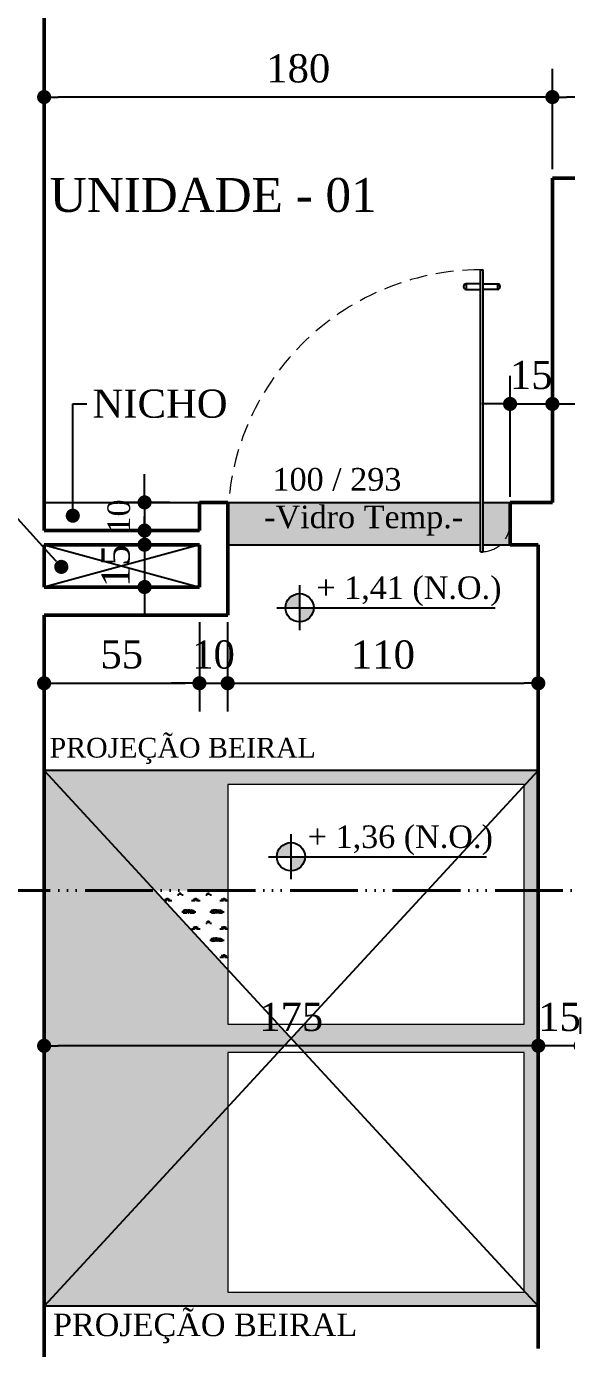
# Model space of a CAD drawing. Header units: millimetres. Extents: x 81693 to 98868, y 6565 to 11437.
# Drawn here: x 82942.5 to 83133.8, y 8480.7 to 8949.4 of the extents above; entities that cross this region are included whole.
import ezdxf
from ezdxf import colors
from ezdxf.entities.mleader import LeaderData, LeaderLine
from ezdxf.math import Vec2, Vec3

# ---------------------------------------------------------------- set-up
doc = ezdxf.new("R2010")
doc.units = ezdxf.units.MM
doc.linetypes.add('ACAD_ISO06W100', pattern=[36, 24, -3, 0, -3, 0, -3, 0, -3])
doc.linetypes.add('HIDDEN', pattern=[9.525, 6.35, -3.175])
for name, color, linetype, lineweight in [('Corte Planta', 4, 'ACAD_ISO06W100', 40), ('Cotas', 12, 'Continuous', 5), ('Parede Baixa', 5, 'Continuous', 50), ('Pisos Externos', 15, 'Continuous', 9), ('Portas - Janelas', 2, 'Continuous', 20), ('Projeção Portas', 55, 'HIDDEN', 5)]:
    doc.layers.add(name, color=color, linetype=linetype, lineweight=lineweight)
for name, color, linetype in [('Fachada', 3, 'Continuous'), ('Grama', 84, 'Continuous'), ('Hachuria - Moveis', 1, 'Continuous'), ('Piso', 55, 'Continuous'), ('PN010', 1, 'Continuous'), ('PN060', 6, 'Continuous'), ('Portas-Cotas', 2, 'Continuous'), ('Texto', 2, 'Continuous')]:
    doc.layers.add(name, color=color, linetype=linetype)
doc.styles.add('Valéria', font='romantic.ttf', dxfattribs={"height": 10})
doc.dimstyles.new('Cota - 50', dxfattribs={"dimtxt": 10, "dimasz": 5, "dimexe": 10, "dimexo": 20, "dimgap": 5, "dimtad": 1, "dimtxsty": 'Valéria', "dimblk": 'DOT', "dimcen": 0, "dimclrd": 12, "dimclre": 12, "dimclrt": 2, "dimazin": 2, "dimtfac": 1, "dimtix": 1, "dimtmove": 0, "dimatfit": 3, "dimldrblk": 'DOT', "dimfxl": 1, "dimarcsym": 0})
pattern_1 = [(0, (-4302, 6045.2), (10, 10), [1.5, -0.3, 0.4, -0.3, 1.5, -6]), (0, (-4302.5, 6045.5), (10, 10), [1, -0.75, 1.5, -0.75, 1, -5]), (0, (-4299, 6049.5), (10, 10), [1.25, -0.5, 1.25, -7]), (0, (-4304, 6051.5), (10, 10), [0.5, -1, 0.5, -8]), (90, (-4303, 6051.5), (-10, 10), [0.9, -9.1]), (90, (-4300, 6045.5), (-10, 10), [1, -9]), (90, (-4297.5, 6049.5), (-10, 10), [1, -9]), (45, (-4298.7, 6045.4), (0, 10), [1, -13.1421356]), (135, (-4301.3, 6045.4), (-10, 1e-15), [1, -13.1421356]), (63.434949, (-4299, 6045.45), (5e-10, 10), [1, -21.3606798]), (75.9637565, (-4299.5, 6045.5), (4e-10, 10), [1, -40.2310563]), (75.9637565, (-4297, 6049.5), (4e-10, 10), [0.8, -40.4310563]), (75.9637565, (-4302.8, 6051.5), (4e-10, 10), [0.7, -40.5310563]), (104.0362435, (-4300.5, 6045.5), (-4e-10, 10), [1, -40.2310563]), (104.0362435, (-4298, 6049.5), (-4e-10, 10), [0.8, -40.4310563]), (104.0362435, (-4303.2, 6051.5), (-4e-10, 10), [0.7, -40.5310563]), (116.565051, (-4301, 6045.45), (-4e-09, 10), [1, -21.360668])]

# ---------------------------------------------------------------- blocks, each defined once
blk = doc.blocks.new('_Dot')
at = {"color": 0, "linetype": 'ByBlock', "lineweight": -2}
blk.add_line((-0.5, 0), (-1, 0), dxfattribs=at)
at = {"color": 0, "linetype": 'ByBlock', "const_width": 0.5}
blk.add_lwpolyline([(-0.25, 0, 1), (0.25, 0, 1)], format="xyb", close=True, dxfattribs=at)
blk = doc.blocks.new('*D587')
at = {"layer": 'Cotas', "color": 12, "lineweight": -2, "transparency": 16777216}
for p, q in [((83128.79, 8898.82), (83128.79, 8934.41)), ((83168.79, 8898.82), (83168.79, 8934.41)), ((83163.79, 8924.41), (83133.79, 8924.41))]:
    blk.add_line(p, q, dxfattribs=at)
at = {"layer": 'Defpoints', "color": 0, "transparency": 16777216}
for p in [(83128.79, 8924.41), (83128.79, 8878.82), (83168.79, 8878.82)]:
    blk.add_point(p, dxfattribs=at)
at = {"layer": 'Cotas', "color": 12, "lineweight": -2, "transparency": 16777216, "xscale": 5, "yscale": 5, "zscale": 5, "rotation": 180}
blk.add_blockref('_Dot', (83128.79, 8924.41), dxfattribs=at)
at = {"layer": 'Cotas', "color": 12, "lineweight": -2, "transparency": 16777216, "xscale": 5, "yscale": 5, "zscale": 5}
blk.add_blockref('_Dot', (83168.79, 8924.41), dxfattribs=at)
at = {"layer": 'Cotas', "color": 2, "transparency": 16777216, "insert": (83148.79, 8934.52), "char_height": 10, "attachment_point": 5, "style": 'Valéria'}
blk.add_mtext('40', dxfattribs=at)
blk = doc.blocks.new('*D588')
at = {"layer": 'Cotas', "color": 12, "lineweight": -2, "transparency": 16777216}
for p, q in [((82948.79, 8898.82), (82948.79, 8934.41)), ((83128.79, 8898.82), (83128.79, 8934.41)), ((83123.79, 8924.41), (82953.79, 8924.41))]:
    blk.add_line(p, q, dxfattribs=at)
at = {"layer": 'Defpoints', "color": 0, "transparency": 16777216}
for p in [(82948.79, 8924.41), (82948.79, 8878.82), (83128.79, 8878.82)]:
    blk.add_point(p, dxfattribs=at)
at = {"layer": 'Cotas', "color": 12, "lineweight": -2, "transparency": 16777216, "xscale": 5, "yscale": 5, "zscale": 5, "rotation": 180}
blk.add_blockref('_Dot', (82948.79, 8924.41), dxfattribs=at)
at = {"layer": 'Cotas', "color": 12, "lineweight": -2, "transparency": 16777216, "xscale": 5, "yscale": 5, "zscale": 5}
blk.add_blockref('_Dot', (83128.79, 8924.41), dxfattribs=at)
at = {"layer": 'Cotas', "color": 2, "transparency": 16777216, "insert": (83038.79, 8934.52), "char_height": 10, "attachment_point": 5, "style": 'Valéria'}
blk.add_mtext('180', dxfattribs=at)
blk = doc.blocks.new('*D593')
at = {"layer": 'Cotas', "color": 12, "lineweight": -2, "transparency": 16777216}
for p, q in [((83169.8, 8885.7), (83200.12, 8885.7)), ((83190.12, 8880.7), (83190.12, 8785.7)), ((83141.29, 8780.7), (83200.12, 8780.7))]:
    blk.add_line(p, q, dxfattribs=at)
at = {"layer": 'Defpoints', "color": 0, "transparency": 16777216}
for p in [(83149.8, 8885.7), (83121.29, 8780.7), (83190.12, 8780.7)]:
    blk.add_point(p, dxfattribs=at)
at = {"layer": 'Cotas', "color": 12, "lineweight": -2, "transparency": 16777216, "xscale": 5, "yscale": 5, "zscale": 5}
for p, rotation in [((83190.12, 8885.7), 90), ((83190.12, 8780.7), 270)]:
    blk.add_blockref('_Dot', p, dxfattribs=dict(at, rotation=rotation))
at = {"layer": 'Cotas', "color": 2, "transparency": 16777216, "insert": (83179.93, 8833.2), "char_height": 10, "attachment_point": 5, "rotation": 90, "style": 'Valéria'}
blk.add_mtext('105', dxfattribs=at)
blk = doc.blocks.new('*D595')
at = {"layer": 'Cotas', "color": 12, "lineweight": -2, "transparency": 16777216}
for p, q in [((83190.12, 8785.7), (83190.12, 8790.7)), ((83141.29, 8780.7), (83200.12, 8780.7)), ((83190.12, 8780.7), (83190.12, 8765.7)), ((83141.29, 8765.7), (83200.12, 8765.7)), ((83190.12, 8760.7), (83190.12, 8755.7))]:
    blk.add_line(p, q, dxfattribs=at)
at = {"layer": 'Defpoints', "color": 0, "transparency": 16777216}
for p in [(83121.29, 8780.7), (83121.29, 8765.7), (83190.12, 8765.7)]:
    blk.add_point(p, dxfattribs=at)
at = {"layer": 'Cotas', "color": 12, "lineweight": -2, "transparency": 16777216, "xscale": 5, "yscale": 5, "zscale": 5}
for p, rotation in [((83190.12, 8780.7), 270), ((83190.12, 8765.7), 90)]:
    blk.add_blockref('_Dot', p, dxfattribs=dict(at, rotation=rotation))
at = {"layer": 'Cotas', "color": 2, "transparency": 16777216, "insert": (83179.93, 8773.2), "char_height": 10, "attachment_point": 5, "rotation": 90, "style": 'Valéria'}
blk.add_mtext('15', dxfattribs=at)
blk = doc.blocks.new('*D601')
at = {"layer": 'Cotas', "color": 12, "lineweight": -2, "transparency": 16777216}
for p, q in [((83141.29, 8765.7), (83200.12, 8765.7)), ((83190.12, 8760.7), (83190.12, 8690.7)), ((83141.29, 8685.7), (83200.12, 8685.7))]:
    blk.add_line(p, q, dxfattribs=at)
at = {"layer": 'Defpoints', "color": 0, "transparency": 16777216}
for p in [(83121.29, 8765.7), (83121.29, 8685.7), (83190.12, 8685.7)]:
    blk.add_point(p, dxfattribs=at)
at = {"layer": 'Cotas', "color": 12, "lineweight": -2, "transparency": 16777216, "xscale": 5, "yscale": 5, "zscale": 5}
for p, rotation in [((83190.12, 8765.7), 90), ((83190.12, 8685.7), 270)]:
    blk.add_blockref('_Dot', p, dxfattribs=dict(at, rotation=rotation))
at = {"layer": 'Cotas', "color": 2, "transparency": 16777216, "insert": (83180.01, 8725.7), "char_height": 10, "attachment_point": 5, "rotation": 90, "style": 'Valéria'}
blk.add_mtext('80', dxfattribs=at)
blk = doc.blocks.new('*D602')
at = {"layer": 'Cotas', "color": 12, "lineweight": -2, "transparency": 16777216}
for p, q in [((82948.79, 8575.7), (82948.79, 8598.04)), ((83123.79, 8575.7), (83123.79, 8598.04)), ((83118.79, 8588.04), (82953.79, 8588.04))]:
    blk.add_line(p, q, dxfattribs=at)
at = {"layer": 'Defpoints', "color": 0, "transparency": 16777216}
for p in [(82948.79, 8588.04), (82948.79, 8555.7), (83123.79, 8555.7)]:
    blk.add_point(p, dxfattribs=at)
at = {"layer": 'Cotas', "color": 12, "lineweight": -2, "transparency": 16777216, "xscale": 5, "yscale": 5, "zscale": 5, "rotation": 180}
blk.add_blockref('_Dot', (82948.79, 8588.04), dxfattribs=at)
at = {"layer": 'Cotas', "color": 12, "lineweight": -2, "transparency": 16777216, "xscale": 5, "yscale": 5, "zscale": 5}
blk.add_blockref('_Dot', (83123.79, 8588.04), dxfattribs=at)
at = {"layer": 'Cotas', "color": 2, "transparency": 16777216, "insert": (83036.29, 8598.23), "char_height": 10, "attachment_point": 5, "style": 'Valéria'}
blk.add_mtext('175', dxfattribs=at)
blk = doc.blocks.new('*D608')
at = {"layer": 'Cotas', "color": 12, "lineweight": -2, "transparency": 16777216}
for p, q in [((83123.79, 8575.7), (83123.79, 8598.04)), ((83138.79, 8575.7), (83138.79, 8598.04)), ((83118.79, 8588.04), (83113.79, 8588.04)), ((83138.79, 8588.04), (83123.79, 8588.04)), ((83143.79, 8588.04), (83148.79, 8588.04))]:
    blk.add_line(p, q, dxfattribs=at)
at = {"layer": 'Defpoints', "color": 0, "transparency": 16777216}
for p in [(83123.79, 8588.04), (83123.79, 8555.7), (83138.79, 8555.7)]:
    blk.add_point(p, dxfattribs=at)
at = {"layer": 'Cotas', "color": 12, "lineweight": -2, "transparency": 16777216, "xscale": 5, "yscale": 5, "zscale": 5}
blk.add_blockref('_Dot', (83123.79, 8588.04), dxfattribs=at)
at = {"layer": 'Cotas', "color": 12, "lineweight": -2, "transparency": 16777216, "xscale": 5, "yscale": 5, "zscale": 5, "rotation": 180}
blk.add_blockref('_Dot', (83138.79, 8588.04), dxfattribs=at)
at = {"layer": 'Cotas', "color": 2, "transparency": 16777216, "insert": (83131.29, 8598.23), "char_height": 10, "attachment_point": 5, "style": 'Valéria'}
blk.add_mtext('15', dxfattribs=at)
blk = doc.blocks.new('*D396')
at = {"layer": 'Cotas', "color": 12, "lineweight": -2, "transparency": 16777216}
for p, q in [((82984.37, 8785.7), (82984.37, 8790.7)), ((82993.27, 8780.7), (82974.37, 8780.7)), ((82984.37, 8780.7), (82984.37, 8770.7)), ((82993.27, 8770.7), (82974.37, 8770.7)), ((82984.37, 8765.7), (82984.37, 8760.7))]:
    blk.add_line(p, q, dxfattribs=at)
at = {"layer": 'Defpoints', "color": 0, "transparency": 16777216}
for p in [(83013.27, 8780.7), (82984.37, 8770.7), (83013.27, 8770.7)]:
    blk.add_point(p, dxfattribs=at)
at = {"layer": 'Cotas', "color": 12, "lineweight": -2, "transparency": 16777216, "xscale": 5, "yscale": 5, "zscale": 5}
for p, rotation in [((82984.37, 8780.7), 270), ((82984.37, 8770.7), 90)]:
    blk.add_blockref('_Dot', p, dxfattribs=dict(at, rotation=rotation))
at = {"layer": 'Cotas', "color": 2, "transparency": 16777216, "insert": (82975.28, 8775.7), "char_height": 10, "attachment_point": 5, "rotation": 90, "style": 'Valéria'}
blk.add_mtext('{\\H0.8x;10}', dxfattribs=at)
blk = doc.blocks.new('*D397')
at = {"layer": 'Cotas', "color": 12, "lineweight": -2, "transparency": 16777216}
for p, q in [((82928.79, 8765.7), (82883.8, 8765.7)), ((82893.8, 8760.7), (82893.8, 8745.7)), ((82928.79, 8740.7), (82883.8, 8740.7))]:
    blk.add_line(p, q, dxfattribs=at)
at = {"layer": 'Defpoints', "color": 0, "transparency": 16777216}
for p in [(82948.79, 8765.7), (82893.8, 8740.7), (82948.79, 8740.7)]:
    blk.add_point(p, dxfattribs=at)
at = {"layer": 'Cotas', "color": 12, "lineweight": -2, "transparency": 16777216, "xscale": 5, "yscale": 5, "zscale": 5}
for p, rotation in [((82893.8, 8765.7), 90), ((82893.8, 8740.7), 270)]:
    blk.add_blockref('_Dot', p, dxfattribs=dict(at, rotation=rotation))
at = {"layer": 'Cotas', "color": 2, "transparency": 16777216, "insert": (82883.61, 8753.2), "char_height": 10, "attachment_point": 5, "rotation": 90, "style": 'Valéria'}
blk.add_mtext('25', dxfattribs=at)
blk = doc.blocks.new('*D398')
at = {"layer": 'Defpoints', "color": 0, "transparency": 16777216}
for p in [(82893.8, 8780.7), (82948.79, 8780.7), (82948.79, 8765.7)]:
    blk.add_point(p, dxfattribs=at)
at = {"layer": 'Piso', "color": 12, "lineweight": -2, "transparency": 16777216}
for p, q in [((82893.8, 8785.7), (82893.8, 8790.7)), ((82928.79, 8780.7), (82883.8, 8780.7)), ((82893.8, 8765.7), (82893.8, 8780.7)), ((82928.79, 8765.7), (82883.8, 8765.7)), ((82893.8, 8760.7), (82893.8, 8755.7))]:
    blk.add_line(p, q, dxfattribs=at)
at = {"layer": 'Piso', "color": 12, "lineweight": -2, "transparency": 16777216, "xscale": 5, "yscale": 5, "zscale": 5}
for p, rotation in [((82893.8, 8780.7), 270), ((82893.8, 8765.7), 90)]:
    blk.add_blockref('_Dot', p, dxfattribs=dict(at, rotation=rotation))
at = {"layer": 'Piso', "color": 2, "transparency": 16777216, "insert": (82883.61, 8773.2), "char_height": 10, "attachment_point": 5, "rotation": 90, "style": 'Valéria'}
blk.add_mtext('15', dxfattribs=at)
blk = doc.blocks.new('*D399')
at = {"layer": 'Defpoints', "color": 0, "transparency": 16777216}
for p in [(83013.27, 8765.7), (82984.37, 8750.7), (83013.27, 8750.7)]:
    blk.add_point(p, dxfattribs=at)
at = {"layer": 'Piso', "color": 12, "lineweight": -2, "transparency": 16777216}
for p, q in [((82984.37, 8770.7), (82984.37, 8775.7)), ((82993.27, 8765.7), (82974.37, 8765.7)), ((82984.37, 8765.7), (82984.37, 8750.7)), ((82993.27, 8750.7), (82974.37, 8750.7)), ((82984.37, 8745.7), (82984.37, 8740.7))]:
    blk.add_line(p, q, dxfattribs=at)
at = {"layer": 'Piso', "color": 12, "lineweight": -2, "transparency": 16777216, "xscale": 5, "yscale": 5, "zscale": 5}
for p, rotation in [((82984.37, 8765.7), 270), ((82984.37, 8750.7), 90)]:
    blk.add_blockref('_Dot', p, dxfattribs=dict(at, rotation=rotation))
at = {"layer": 'Piso', "color": 2, "transparency": 16777216, "insert": (82974.17, 8758.2), "char_height": 10, "attachment_point": 5, "rotation": 90, "style": 'Valéria'}
blk.add_mtext('15', dxfattribs=at)
blk = doc.blocks.new('*D400')
at = {"layer": 'Defpoints', "color": 0, "transparency": 16777216}
for p in [(82893.8, 8740.7), (82948.79, 8740.7), (82948.79, 8685.7)]:
    blk.add_point(p, dxfattribs=at)
at = {"layer": 'Piso', "color": 12, "lineweight": -2, "transparency": 16777216}
for p, q in [((82928.79, 8740.7), (82883.8, 8740.7)), ((82893.8, 8690.7), (82893.8, 8735.7)), ((82928.79, 8685.7), (82883.8, 8685.7))]:
    blk.add_line(p, q, dxfattribs=at)
at = {"layer": 'Piso', "color": 12, "lineweight": -2, "transparency": 16777216, "xscale": 5, "yscale": 5, "zscale": 5}
for p, rotation in [((82893.8, 8740.7), 90), ((82893.8, 8685.7), 270)]:
    blk.add_blockref('_Dot', p, dxfattribs=dict(at, rotation=rotation))
at = {"layer": 'Piso', "color": 2, "transparency": 16777216, "insert": (82883.61, 8713.2), "char_height": 10, "attachment_point": 5, "rotation": 90, "style": 'Valéria'}
blk.add_mtext('55', dxfattribs=at)
blk = doc.blocks.new('*D401')
at = {"layer": 'Defpoints', "color": 0, "transparency": 16777216}
for p in [(83128.79, 9415.7), (83190.12, 9415.7), (83149.8, 8895.7)]:
    blk.add_point(p, dxfattribs=at)
at = {"layer": 'Piso', "color": 12, "lineweight": -2, "transparency": 16777216}
for p, q in [((83148.79, 9415.7), (83200.12, 9415.7)), ((83190.12, 8900.7), (83190.12, 9410.7)), ((83169.8, 8895.7), (83200.12, 8895.7))]:
    blk.add_line(p, q, dxfattribs=at)
at = {"layer": 'Piso', "color": 12, "lineweight": -2, "transparency": 16777216, "xscale": 5, "yscale": 5, "zscale": 5}
for p, rotation in [((83190.12, 9415.7), 90), ((83190.12, 8895.7), 270)]:
    blk.add_blockref('_Dot', p, dxfattribs=dict(at, rotation=rotation))
at = {"layer": 'Piso', "color": 2, "transparency": 16777216, "insert": (83179.93, 9155.7), "char_height": 10, "attachment_point": 5, "rotation": 90, "style": 'Valéria'}
blk.add_mtext('520', dxfattribs=at)
blk = doc.blocks.new('*D402')
at = {"layer": 'Defpoints', "color": 0, "transparency": 16777216}
for p in [(83128.79, 8815.61), (83128.79, 8777.7), (83113.79, 8762.7)]:
    blk.add_point(p, dxfattribs=at)
at = {"layer": 'Piso', "color": 12, "lineweight": -2, "transparency": 16777216}
for p, q in [((83113.79, 8782.7), (83113.79, 8825.61)), ((83128.79, 8797.7), (83128.79, 8825.61)), ((83108.79, 8815.61), (83103.79, 8815.61)), ((83113.79, 8815.61), (83128.79, 8815.61)), ((83133.79, 8815.61), (83138.79, 8815.61))]:
    blk.add_line(p, q, dxfattribs=at)
at = {"layer": 'Piso', "color": 12, "lineweight": -2, "transparency": 16777216, "xscale": 5, "yscale": 5, "zscale": 5}
blk.add_blockref('_Dot', (83113.79, 8815.61), dxfattribs=at)
at = {"layer": 'Piso', "color": 12, "lineweight": -2, "transparency": 16777216, "xscale": 5, "yscale": 5, "zscale": 5, "rotation": 180}
blk.add_blockref('_Dot', (83128.79, 8815.61), dxfattribs=at)
at = {"layer": 'Piso', "color": 2, "transparency": 16777216, "insert": (83121.29, 8825.81), "char_height": 10, "attachment_point": 5, "style": 'Valéria'}
blk.add_mtext('15', dxfattribs=at)
blk = doc.blocks.new('*D392')
at = {"layer": 'Cotas', "color": 12, "lineweight": -2, "transparency": 16777216}
for p, q in [((83003.79, 8738.2), (83003.79, 8706.58)), ((83013.79, 8738.2), (83013.79, 8706.58)), ((82998.79, 8716.58), (82993.79, 8716.58)), ((83003.79, 8716.58), (83013.79, 8716.58)), ((83018.79, 8716.58), (83023.79, 8716.58))]:
    blk.add_line(p, q, dxfattribs=at)
at = {"layer": 'Defpoints', "color": 0, "transparency": 16777216}
for p in [(83003.79, 8758.2), (83013.79, 8758.2), (83013.79, 8716.58)]:
    blk.add_point(p, dxfattribs=at)
at = {"layer": 'Cotas', "color": 12, "lineweight": -2, "transparency": 16777216, "xscale": 5, "yscale": 5, "zscale": 5}
blk.add_blockref('_Dot', (83003.79, 8716.58), dxfattribs=at)
at = {"layer": 'Cotas', "color": 12, "lineweight": -2, "transparency": 16777216, "xscale": 5, "yscale": 5, "zscale": 5, "rotation": 180}
blk.add_blockref('_Dot', (83013.79, 8716.58), dxfattribs=at)
at = {"layer": 'Cotas', "color": 2, "transparency": 16777216, "insert": (83008.79, 8726.69), "char_height": 10, "attachment_point": 5, "style": 'Valéria'}
blk.add_mtext('10', dxfattribs=at)
blk = doc.blocks.new('*D393')
at = {"layer": 'Cotas', "color": 12, "lineweight": -2, "transparency": 16777216}
for p, q in [((83123.79, 8745.7), (83123.79, 8706.58)), ((83013.79, 8738.2), (83013.79, 8706.58)), ((83018.79, 8716.58), (83118.79, 8716.58))]:
    blk.add_line(p, q, dxfattribs=at)
at = {"layer": 'Defpoints', "color": 0, "transparency": 16777216}
for p in [(83123.79, 8765.7), (83013.79, 8758.2), (83123.79, 8716.58)]:
    blk.add_point(p, dxfattribs=at)
at = {"layer": 'Cotas', "color": 12, "lineweight": -2, "transparency": 16777216, "xscale": 5, "yscale": 5, "zscale": 5, "rotation": 180}
blk.add_blockref('_Dot', (83013.79, 8716.58), dxfattribs=at)
at = {"layer": 'Cotas', "color": 12, "lineweight": -2, "transparency": 16777216, "xscale": 5, "yscale": 5, "zscale": 5}
blk.add_blockref('_Dot', (83123.79, 8716.58), dxfattribs=at)
at = {"layer": 'Cotas', "color": 2, "transparency": 16777216, "insert": (83068.79, 8726.69), "char_height": 10, "attachment_point": 5, "style": 'Valéria'}
blk.add_mtext('110', dxfattribs=at)
blk = doc.blocks.new('*D394')
at = {"layer": 'Cotas', "color": 12, "lineweight": -2, "transparency": 16777216}
for p, q in [((83003.79, 8738.2), (83003.79, 8706.58)), ((82948.79, 8730.7), (82948.79, 8706.58)), ((82953.79, 8716.58), (82998.79, 8716.58))]:
    blk.add_line(p, q, dxfattribs=at)
at = {"layer": 'Defpoints', "color": 0, "transparency": 16777216}
for p in [(83003.79, 8758.2), (82948.79, 8750.7), (83003.79, 8716.58)]:
    blk.add_point(p, dxfattribs=at)
at = {"layer": 'Cotas', "color": 12, "lineweight": -2, "transparency": 16777216, "xscale": 5, "yscale": 5, "zscale": 5, "rotation": 180}
blk.add_blockref('_Dot', (82948.79, 8716.58), dxfattribs=at)
at = {"layer": 'Cotas', "color": 12, "lineweight": -2, "transparency": 16777216, "xscale": 5, "yscale": 5, "zscale": 5}
blk.add_blockref('_Dot', (83003.79, 8716.58), dxfattribs=at)
at = {"layer": 'Cotas', "color": 2, "transparency": 16777216, "insert": (82976.29, 8726.77), "char_height": 10, "attachment_point": 5, "style": 'Valéria'}
blk.add_mtext('55', dxfattribs=at)

msp = doc.modelspace()

# ---------------------------------------------------------------- hatches: boundary and pattern name
at = {"layer": 'Grama', "transparency": 33554687}
h = msp.add_hatch(dxfattribs=at)
h.set_pattern_fill('GRASS2', color=256, scale=10, pattern_type=2)
h.set_pattern_definition(pattern_1)
h.paths.add_polyline_path([(83013.7927, 8585.6965), (83031.6874, 8585.6965), (83036.2927, 8590.6965), (83031.6874, 8595.6965), (83013.7927, 8595.6965), (83013.7927, 8615.1251), (82988.0351, 8643.0904), (82948.7927, 8643.0904), (82948.7927, 8495.6965), (83013.7927, 8566.2679)])
h.paths.add_polyline_path([(83013.7927, 8566.2679), (82948.7927, 8495.6965), (83123.7927, 8495.6965), (83118.7927, 8501.1251), (83118.7927, 8500.6965), (83013.7927, 8500.6965)])
h.paths.add_polyline_path([(83123.7927, 8643.0904), (83118.7927, 8643.0904), (83118.7927, 8595.6965), (83040.8979, 8595.6965), (83036.2927, 8590.6965), (83040.8979, 8585.6965), (83118.7927, 8585.6965), (83118.7927, 8501.1251), (83123.7927, 8495.6965)])
h.paths.add_polyline_path([(83013.7927, 8680.6965), (83119.1874, 8680.6965), (83123.7927, 8685.6965), (82948.7927, 8685.6965), (82988.0351, 8643.0904), (83013.7927, 8643.0904)])
h.paths.add_polyline_path([(82948.7927, 8685.6965), (82948.7927, 8643.0904), (82988.0351, 8643.0904)], flags=17)
h.paths.add_polyline_path([(83123.7927, 8685.6965), (83118.7927, 8680.2679), (83118.7927, 8643.0904), (83123.7927, 8643.0904)], flags=17)
h.paths.add_polyline_path([(83022.3282, 8587.4504), (83049.5175, 8587.4504), (83049.5175, 8609.0037), (83022.3282, 8609.0037)], flags=9)
h = msp.add_hatch(dxfattribs=at)
h.set_pattern_fill('GRASS2', color=256, scale=10, pattern_type=2)
h.set_pattern_definition(pattern_1)
h.paths.add_polyline_path([(83013.7927, 8643.0904), (82988.0351, 8643.0904), (83013.7927, 8615.1251)])
at = {"layer": 'Pisos Externos'}
h = msp.add_hatch(dxfattribs=at)
h.set_pattern_fill('AR-SAND', color=256, scale=0.05, angle=135)
h.set_pattern_definition([(172.5, (18908.4363, 2902.5188), (-1.673767446, -1.786906744), [0, -1.9304, 0, -2.159, 0, -2.06375]), (142.5, (18908.4363, 2902.5188), (-4.12366426, -0.94505464), [0, -1.0414, 0, -1.7399, 0, -0.66675]), (102.5, (18909.5409, 2901.4142), (-2.80166156, 2.79149913), [0, -0.635, 0, -2.286, 0, -2.9845]), (92.5, (18909.541, 2901.4142), (-3.4877539, 1.91140555), [0, -0.3175, 0, -1.4986, 0, -1.7145])])
h.paths.add_polyline_path([(83103.2927, 8780.6965), (83014.1057, 8780.6965, 0.02086055), (83013.7927, 8773.1965), (83013.7927, 8765.6965), (83103.2927, 8765.6965)])
h.paths.add_polyline_path([(83113.7927, 8780.6965), (83104.2927, 8780.6965), (83104.2927, 8765.6965), (83110.4071, 8765.6965, 0.21525044), (83113.7927, 8773.1965)])
h.paths.add_polyline_path([(83113.7927, 8773.1965, -0.21525044), (83110.4071, 8765.6965), (83113.7927, 8765.6965)], flags=17)
h.paths.add_polyline_path([(83025.4497, 8766.8269), (83098.4674, 8766.8269), (83098.4674, 8797.4857), (83025.4497, 8797.4857)], flags=9)
at = {"layer": 'Portas - Janelas'}
h = msp.add_hatch(color=256, dxfattribs=at)
edge = h.paths.add_edge_path()
edge.add_arc((83039.2479, 8743.3626), 5, 90, 180)
edge.add_line((83034.2479, 8743.3626), (83039.2479, 8743.3626))
edge.add_line((83039.2479, 8743.3626), (83039.2479, 8748.3626))
edge = h.paths.add_edge_path()
edge.add_arc((83039.2479, 8743.3626), 5, 270, 360)
edge.add_line((83044.2479, 8743.3626), (83039.2479, 8743.3626))
edge.add_line((83039.2479, 8743.3626), (83039.2479, 8738.3626))
h = msp.add_hatch(color=256, dxfattribs=at)
edge = h.paths.add_edge_path()
edge.add_arc((83036.1991, 8655.0746), 5, 90, 180)
edge.add_line((83031.1991, 8655.0746), (83036.1991, 8655.0746))
edge.add_line((83036.1991, 8655.0746), (83036.1991, 8660.0746))
edge = h.paths.add_edge_path()
edge.add_arc((83036.1991, 8655.0746), 5, 270, 360)
edge.add_line((83041.1991, 8655.0746), (83036.1991, 8655.0746))
edge.add_line((83036.1991, 8655.0746), (83036.1991, 8650.0746))

# ---------------------------------------------------------------- linework, layer by layer
at = {"layer": 'Corte Planta'}
msp.add_line((81692.7907, 8643.0904), (83707.841, 8643.0904), dxfattribs=at)
at = {"layer": 'Fachada'}
for p, q in [((83123.7927, 8685.6965), (82948.7927, 8685.6965)), ((83123.7927, 8495.6965), (82948.7927, 8495.6965))]:
    msp.add_line(p, q, dxfattribs=at)
at = {"layer": 'Hachuria - Moveis'}
for centre in [(83039.2479, 8743.3626), (83036.1991, 8655.0746)]:
    msp.add_circle(centre, 5, dxfattribs=at)
at = {"layer": 'Parede Baixa'}
for p, q in [((82948.7927, 8770.6965), (82948.7927, 9415.6965)), ((83168.7927, 8895.6965), (83128.7927, 8895.6965)), ((83128.7927, 8895.6965), (83128.7927, 8780.6965)), ((83003.7927, 8780.6965), (83013.7927, 8780.6965)), ((83003.7927, 8770.6965), (83003.7927, 8780.6965)), ((83013.7927, 8780.6965), (83013.7927, 8740.6965)), ((83113.7927, 8780.6965), (83128.7927, 8780.6965)), ((83113.7927, 8780.6965), (83113.7927, 8765.6965)), ((82948.7927, 8770.6965), (83003.7927, 8770.6965)), ((82948.7927, 8750.6965), (82948.7927, 8765.6965)), ((82948.7927, 8765.6965), (83003.7927, 8765.6965)), ((83003.7927, 8765.6965), (83003.7927, 8750.6965)), ((83113.7927, 8765.6965), (83123.7927, 8765.6965)), ((83123.7927, 8765.6965), (83123.7927, 8480.6965)), ((82948.7927, 8750.6965), (83003.7927, 8750.6965)), ((82948.7927, 8110.6965), (82948.7927, 8740.6965)), ((82948.7927, 8740.6965), (83013.7927, 8740.6965))]:
    msp.add_line(p, q, dxfattribs=at)
at = {"layer": 'Piso'}
for p, q in [((83013.7927, 8780.6965), (83103.2927, 8780.6965)), ((83104.2927, 8780.6965), (83113.7927, 8780.6965)), ((82948.7927, 8765.6965), (83003.7927, 8750.6965)), ((83003.7927, 8765.6965), (82948.7927, 8750.6965)), ((82948.7927, 8685.6965), (83123.7927, 8495.6965)), ((83123.7927, 8685.6965), (82948.7927, 8495.6965))]:
    msp.add_line(p, q, dxfattribs=at)
at = {"layer": 'Pisos Externos'}
for points in [[(83013.7927, 8595.6965), (83118.7927, 8595.6965), (83118.7927, 8680.6965), (83013.7927, 8680.6965)], [(83013.7927, 8500.6965), (83118.7927, 8500.6965), (83118.7927, 8585.6965), (83013.7927, 8585.6965)]]:
    msp.add_lwpolyline(points, close=True, dxfattribs=at)
at = {"layer": 'PN010'}
for p, q in [((83103.2927, 8763.209), (83103.2927, 8863.1951)), ((83103.2927, 8863.1951), (83104.2927, 8863.1951)), ((83104.2927, 8763.209), (83104.2927, 8863.1951)), ((83103.2927, 8858.1951), (83098.2927, 8858.1951)), ((83098.2927, 8858.1951), (83098.2927, 8856.1951)), ((83098.2927, 8856.1951), (83103.2927, 8856.1951)), ((83104.2927, 8858.1951), (83109.2927, 8858.1951)), ((83109.2927, 8856.1951), (83104.2927, 8856.1951)), ((83109.2927, 8858.1951), (83109.2927, 8856.1951)), ((83103.2927, 8763.209), (83104.2927, 8763.209)), ((83039.2479, 8751.3626), (83039.2479, 8735.3626)), ((83039.2479, 8751.3626), (83039.2479, 8735.3626)), ((83031.2479, 8743.3626), (83108.4777, 8743.3626)), ((83036.1991, 8663.0746), (83036.1991, 8647.0746)), ((83028.1991, 8655.0746), (83105.4289, 8655.0746))]:
    msp.add_line(p, q, dxfattribs=at)
for centre, start, end in [((83098.2927, 8857.1951), 90, 270), ((83109.2927, 8857.1951), 270, 90)]:
    msp.add_arc(centre, 1, start, end, dxfattribs=at)
at = {"layer": 'Portas-Cotas'}
for p, q in [((82948.7927, 8780.6965), (83003.7927, 8780.6965)), ((83013.7927, 8765.6965), (83103.2927, 8765.6965)), ((83104.2927, 8765.6965), (83113.7927, 8765.6965))]:
    msp.add_line(p, q, dxfattribs=at)
at = {"layer": 'Projeção Portas'}
for radius, start, end in [(90, 90.318312, 180), (10, 272.865984, 0)]:
    msp.add_arc((83103.7927, 8773.1965), radius, start, end, dxfattribs=at)

# ---------------------------------------------------------------- texts
at = {"layer": 'Portas-Cotas', "style": 'Valéria'}
for s, insert, char_height, attachment_point in [('{\\C12;UNIDADE - 01}', (83008.6754, 8895.6965), 12, 2), ('\\pxi-2.3669;100 / 293\\P\\pi0;-Vidro Temp.-', (83061.9526, 8780.9255), 8, 5)]:
    msp.add_mtext(s, dxfattribs=dict(at, insert=insert, char_height=char_height, attachment_point=attachment_point))
at = {"layer": 'Texto', "attachment_point": 1, "style": 'Valéria'}
for s, insert, char_height in [('+ 1,41 (N.O.)', (83045.2114, 8754.4691), 8), ('{\\C1;PROJEÇÃO BEIRAL}', (82950.7256, 8697.2217), 7), ('+ 1,36 (N.O.)', (83042.1626, 8666.1811), 8), ('{\\C1;PROJEÇÃO BEIRAL}', (82951.93, 8493.1002), 8)]:
    msp.add_mtext(s, dxfattribs=dict(at, insert=insert, char_height=char_height))

# ---------------------------------------------------------------- dimensions: what is measured, and where the dimension line sits
at = {"layer": 'Cotas'}
for base, p1, p2, picture, middle in [((82948.7927, 8924.4105), (83128.7927, 8878.8189), (82948.7927, 8878.8189), '*D588', (83038.7927, 8934.5214)), ((83128.7927, 8924.4105), (83168.7927, 8878.8189), (83128.7927, 8878.8189), '*D587', (83148.7927, 8934.5214)), ((83123.7927, 8716.5785), (83013.7927, 8758.1965), (83123.7927, 8765.6965), '*D393', (83068.7927, 8726.6895)), ((83003.7927, 8716.5785), (82948.7927, 8750.6965), (83003.7927, 8758.1965), '*D394', (82976.2927, 8726.7708)), ((83013.7927, 8716.5785), (83003.7927, 8758.1965), (83013.7927, 8758.1965), '*D392', (83008.7927, 8726.6895)), ((82948.7927, 8588.0421), (83123.7927, 8555.6965), (82948.7927, 8555.6965), '*D602', (83036.2927, 8598.2345)), ((83123.7927, 8588.0421), (83138.7927, 8555.6965), (83123.7927, 8555.6965), '*D608', (83131.2927, 8598.2345))]:
    dim = msp.add_linear_dim(base=base, p1=p1, p2=p2, dimstyle='Cota - 50', dxfattribs=at)
    dim.commit()
    dim.dimension.update_dxf_attribs({"geometry": picture, "text_midpoint": middle})
for base, p1, p2, picture, middle in [((83190.1215, 8780.6965), (83149.8049, 8885.6965), (83121.2927, 8780.6965), '*D593', (83179.9292, 8833.1965)), ((83190.1215, 8765.6965), (83121.2927, 8780.6965), (83121.2927, 8765.6965), '*D595', (83179.9292, 8773.1965)), ((82893.7994, 8740.6965), (82948.7927, 8765.6965), (82948.7927, 8740.6965), '*D397', (82883.6071, 8753.1965)), ((83190.1215, 8685.6965), (83121.2927, 8765.6965), (83121.2927, 8685.6965), '*D601', (83180.0105, 8725.6965))]:
    dim = msp.add_linear_dim(base=base, p1=p1, p2=p2, angle=90, dimstyle='Cota - 50', dxfattribs=at)
    dim.commit()
    dim.dimension.update_dxf_attribs({"geometry": picture, "text_midpoint": middle})
dim = msp.add_linear_dim(base=(82984.3661, 8770.6965), p1=(83013.2666, 8780.6965), p2=(83013.2666, 8770.6965), angle=90, text='{\\H0.8x;<>}', dimstyle='Cota - 50', dxfattribs=at)
dim.commit()
dim.dimension.update_dxf_attribs({"geometry": '*D396', "text_midpoint": (82975.2773, 8775.6965)})
at = {"layer": 'Piso'}
dim = msp.add_linear_dim(base=(83190.1215, 9415.6965), p1=(83149.8049, 8895.6965), p2=(83128.7927, 9415.6965), angle=90, dimstyle='Cota - 50', override={"dimfxl": 25.4}, dxfattribs=at)
dim.commit()
dim.dimension.update_dxf_attribs({"geometry": '*D401', "text_midpoint": (83179.9292, 9155.6965)})
dim = msp.add_linear_dim(base=(83128.7927, 8815.6143), p1=(83113.7927, 8762.6965), p2=(83128.7927, 8777.6965), dimstyle='Cota - 50', dxfattribs=at)
dim.commit()
dim.dimension.update_dxf_attribs({"geometry": '*D402', "text_midpoint": (83121.2927, 8825.8066)})
for base, p1, p2, picture, middle in [((82893.7994, 8780.6965), (82948.7927, 8765.6965), (82948.7927, 8780.6965), '*D398', (82883.6071, 8773.1965)), ((82984.3661, 8750.6965), (83013.2666, 8765.6965), (83013.2666, 8750.6965), '*D399', (82974.1737, 8758.1965)), ((82893.7994, 8740.6965), (82948.7927, 8685.6965), (82948.7927, 8740.6965), '*D400', (82883.6071, 8713.1965))]:
    dim = msp.add_linear_dim(base=base, p1=p1, p2=p2, angle=90, dimstyle='Cota - 50', dxfattribs=at)
    dim.commit()
    dim.dimension.update_dxf_attribs({"geometry": picture, "text_midpoint": middle})

# ---------------------------------------------------------------- leaders
ml = msp.add_multileader_mtext('Standard', dxfattribs=at)
ml.set_content('NICHO', color=2, style='Valéria')
ml.set_leader_properties(color=15)
ml.set_arrow_properties(name='DOT')
ml.build(insert=Vec2(0, 0))
ml.multileader.update_dxf_attribs({"dogleg_length": 5, "arrow_head_size": 5})
ctx = ml.context
ctx.base_point, ctx.char_height, ctx.arrow_head_size, ctx.plane_origin = Vec3(82963.9445, 8815.6143), 10, 5, Vec3(82958.9445, 8775.9843)
notes = []
notes.append((ctx, [(0, (1, 1, 0), (82958.9445, 8815.6143), (1, 0), 5, [(0, [(82958.9445, 8775.9843)], 0, [])])]))
ctx.mtext.insert, ctx.mtext.flow_direction = Vec3(82965.9445, 8820.7179), 5
at = {"layer": 'PN060'}
ml = msp.add_multileader_mtext('Standard', dxfattribs=at)
ml.set_content('SHAFT', color=2, style='Valéria')
ml.set_leader_properties(color=15)
ml.set_arrow_properties(name='DOT')
ml.build(insert=Vec2(0, 0))
ml.multileader.update_dxf_attribs({"dogleg_length": 5, "arrow_head_size": 5})
ctx = ml.context
ctx.base_point, ctx.char_height, ctx.arrow_head_size, ctx.plane_origin, ctx.plane_x_axis, ctx.plane_y_axis = Vec3(82911.2274, 8811.1092), 10, 5, Vec3(82949.6167, 8855.7353), Vec3(0, 1), Vec3(-1, 0)
notes.append((ctx, [(1, (1, 1, 0), (82911.2274, 8806.1092), (0, 1), 5, [(0, [(82954.8782, 8757.844)], 0, [])])]))
ctx.mtext.insert, ctx.mtext.text_direction, ctx.mtext.rotation, ctx.mtext.flow_direction = Vec3(82906.1238, 8813.1092), Vec3(0, 1), 1.57079633, 5
for ctx, leaders in notes:
    for number, flags, end, landing, length, lines in leaders:
        leader = LeaderData()
        leader.index, (leader.has_last_leader_line, leader.has_dogleg_vector, leader.attachment_direction) = number, flags
        leader.last_leader_point, leader.dogleg_vector, leader.dogleg_length = Vec3(end), Vec3(landing), length
        for number, points, colour, breaks in lines:
            line = LeaderLine()
            line.index, line.vertices, line.color, line.breaks = number, Vec3.list(points), colors.encode_raw_color(colour), breaks
            leader.lines.append(line)
        ctx.leaders.append(leader)

doc.saveas('drawing.dxf')
